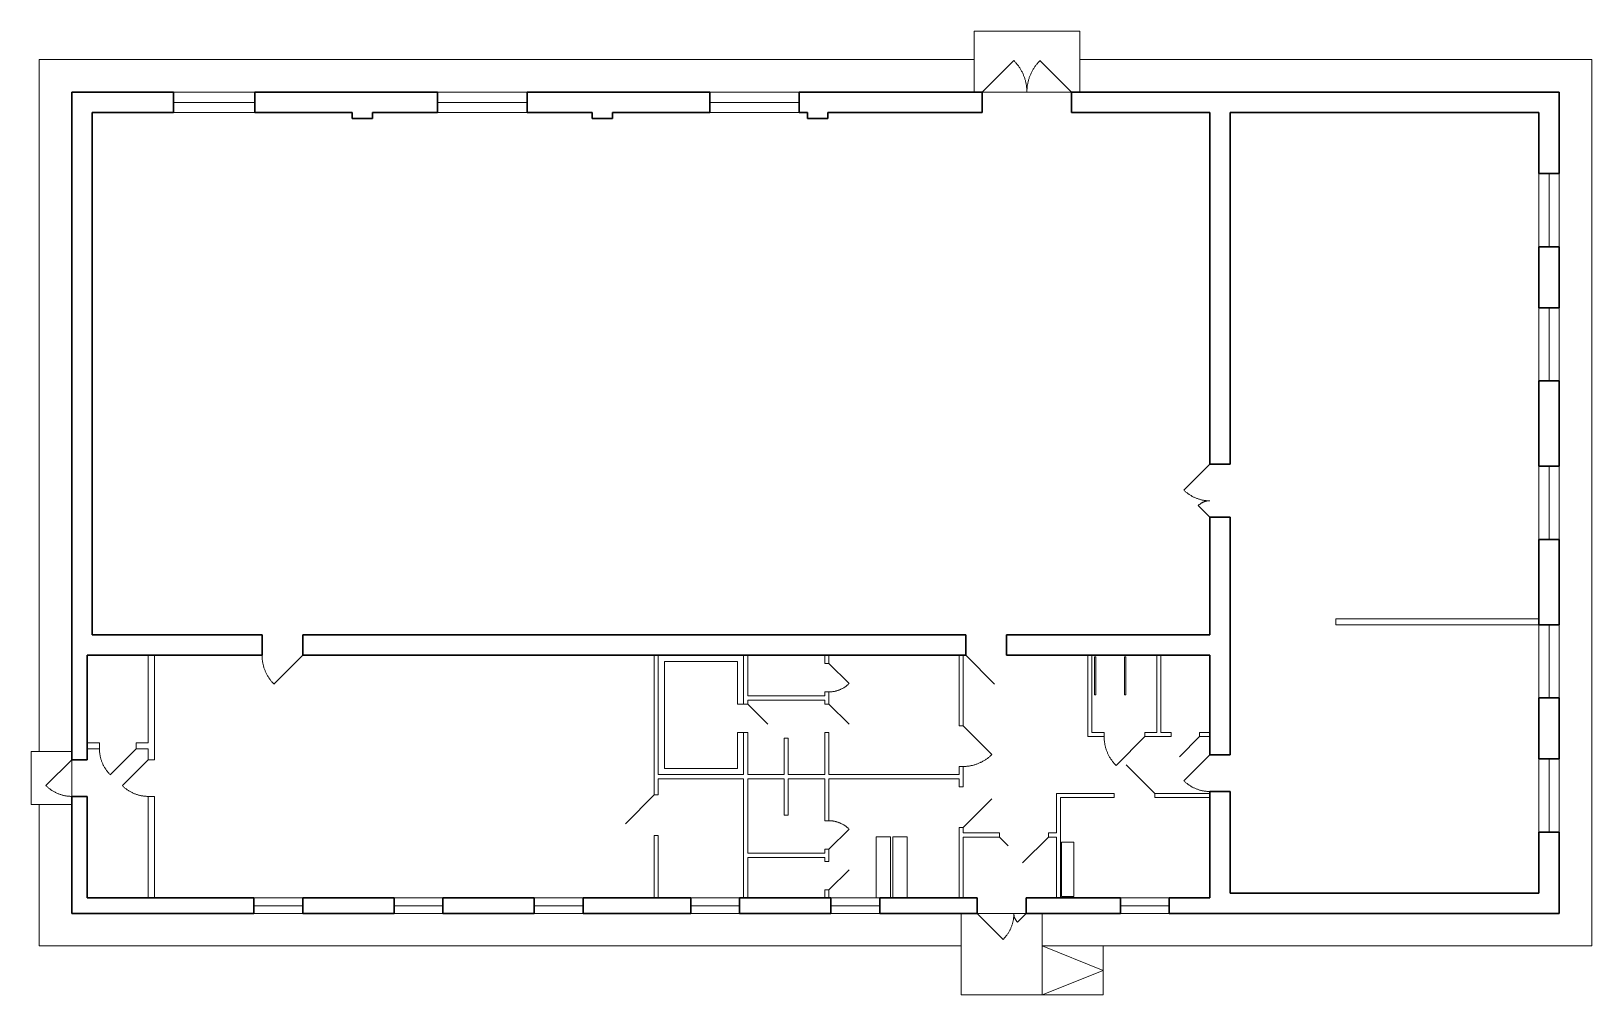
# Model space of a CAD drawing. Header units: metres. Extents: x 5 to 43.4, y 3.7 to 27.4.
import ezdxf

# ---------------------------------------------------------------- set-up
doc = ezdxf.new("R2010")
doc.units = ezdxf.units.M
doc.header["$MEASUREMENT"] = 0

msp = doc.modelspace()

# ---------------------------------------------------------------- linework, layer by layer
at = {"color": 7, "linetype": 'Continuous', "lineweight": 0}
for p, q in [((30.824, 27.418), (28.224, 27.418)), ((28.224, 27.418), (28.224, 25.918)), ((30.824, 25.918), (30.824, 27.418)), ((5.224, 26.718), (5.224, 9.698)), ((5.224, 26.718), (28.224, 26.718)), ((29.216, 26.682), (29.202, 26.695)), ((29.229, 26.668), (29.216, 26.682)), ((29.242, 26.654), (29.229, 26.668)), ((29.254, 26.639), (29.242, 26.654)), ((29.267, 26.625), (29.254, 26.639)), ((29.279, 26.61), (29.267, 26.625)), ((29.291, 26.595), (29.279, 26.61)), ((29.303, 26.58), (29.291, 26.595)), ((29.314, 26.564), (29.303, 26.58)), ((29.325, 26.549), (29.314, 26.564)), ((29.336, 26.533), (29.325, 26.549)), ((29.347, 26.517), (29.336, 26.533)), ((29.357, 26.5), (29.347, 26.517)), ((29.367, 26.484), (29.357, 26.5)), ((29.691, 26.5), (29.681, 26.484)), ((29.702, 26.517), (29.691, 26.5)), ((29.712, 26.533), (29.702, 26.517)), ((29.723, 26.549), (29.712, 26.533)), ((29.734, 26.564), (29.723, 26.549)), ((29.746, 26.58), (29.734, 26.564)), ((29.757, 26.595), (29.746, 26.58)), ((29.769, 26.61), (29.757, 26.595)), ((29.782, 26.625), (29.769, 26.61)), ((29.794, 26.639), (29.782, 26.625)), ((29.807, 26.654), (29.794, 26.639)), ((29.82, 26.668), (29.807, 26.654)), ((29.833, 26.682), (29.82, 26.668)), ((29.846, 26.695), (29.833, 26.682)), ((30.824, 26.718), (43.424, 26.718)), ((43.424, 26.718), (43.424, 4.918)), ((29.377, 26.468), (29.367, 26.484)), ((29.386, 26.451), (29.377, 26.468)), ((29.395, 26.434), (29.386, 26.451)), ((29.404, 26.417), (29.395, 26.434)), ((29.413, 26.4), (29.404, 26.417)), ((29.421, 26.382), (29.413, 26.4)), ((29.429, 26.365), (29.421, 26.382)), ((29.437, 26.347), (29.429, 26.365)), ((29.444, 26.33), (29.437, 26.347)), ((29.451, 26.312), (29.444, 26.33)), ((29.458, 26.294), (29.451, 26.312)), ((29.464, 26.276), (29.458, 26.294)), ((29.47, 26.257), (29.464, 26.276)), ((29.476, 26.239), (29.47, 26.257)), ((29.482, 26.221), (29.476, 26.239)), ((29.487, 26.202), (29.482, 26.221)), ((29.492, 26.184), (29.487, 26.202)), ((29.496, 26.165), (29.492, 26.184)), ((29.5, 26.146), (29.496, 26.165)), ((29.504, 26.127), (29.5, 26.146)), ((29.508, 26.109), (29.504, 26.127)), ((29.544, 26.127), (29.541, 26.109)), ((29.548, 26.146), (29.544, 26.127)), ((29.552, 26.165), (29.548, 26.146)), ((29.557, 26.184), (29.552, 26.165)), ((29.562, 26.202), (29.557, 26.184)), ((29.567, 26.221), (29.562, 26.202)), ((29.572, 26.239), (29.567, 26.221)), ((29.578, 26.257), (29.572, 26.239)), ((29.584, 26.276), (29.578, 26.257)), ((29.591, 26.294), (29.584, 26.276)), ((29.597, 26.312), (29.591, 26.294)), ((29.604, 26.33), (29.597, 26.312)), ((29.612, 26.347), (29.604, 26.33)), ((29.619, 26.365), (29.612, 26.347)), ((29.627, 26.382), (29.619, 26.365)), ((29.636, 26.4), (29.627, 26.382)), ((29.644, 26.417), (29.636, 26.4)), ((29.653, 26.434), (29.644, 26.417)), ((29.662, 26.451), (29.653, 26.434)), ((29.672, 26.468), (29.662, 26.451)), ((29.681, 26.484), (29.672, 26.468)), ((28.224, 25.918), (30.824, 25.918)), ((28.224, 25.918), (28.224, 25.918)), ((29.511, 26.09), (29.508, 26.109)), ((29.514, 26.071), (29.511, 26.09)), ((29.516, 26.052), (29.514, 26.071)), ((29.518, 26.033), (29.516, 26.052)), ((29.52, 26.013), (29.518, 26.033)), ((29.522, 25.994), (29.52, 26.013)), ((29.523, 25.975), (29.522, 25.994)), ((29.524, 25.956), (29.523, 25.975)), ((29.524, 25.937), (29.524, 25.956)), ((29.525, 25.956), (29.524, 25.937)), ((29.524, 25.918), (29.524, 25.937)), ((29.524, 25.937), (29.524, 25.918)), ((29.526, 25.975), (29.525, 25.956)), ((29.527, 25.994), (29.526, 25.975)), ((29.528, 26.013), (29.527, 25.994)), ((29.53, 26.033), (29.528, 26.013)), ((29.532, 26.052), (29.53, 26.033)), ((29.535, 26.071), (29.532, 26.052)), ((29.538, 26.09), (29.535, 26.071)), ((29.541, 26.109), (29.538, 26.09)), ((33.388, 16.131), (33.4, 16.119)), ((33.4, 16.119), (33.413, 16.107)), ((33.413, 16.107), (33.425, 16.096)), ((33.425, 16.096), (33.438, 16.084)), ((33.438, 16.084), (33.452, 16.073)), ((33.452, 16.073), (33.465, 16.062)), ((33.465, 16.062), (33.479, 16.052)), ((33.479, 16.052), (33.492, 16.041)), ((33.492, 16.041), (33.506, 16.031)), ((33.506, 16.031), (33.521, 16.022)), ((33.521, 16.022), (33.535, 16.012)), ((33.535, 16.012), (33.55, 16.003)), ((33.55, 16.003), (33.564, 15.994)), ((33.564, 15.994), (33.579, 15.985)), ((33.579, 15.985), (33.594, 15.977)), ((33.594, 15.977), (33.61, 15.969)), ((33.61, 15.969), (33.625, 15.961)), ((33.625, 15.961), (33.64, 15.954)), ((33.64, 15.954), (33.656, 15.946)), ((33.656, 15.946), (33.672, 15.939)), ((33.672, 15.939), (33.688, 15.933)), ((33.688, 15.933), (33.704, 15.927)), ((33.704, 15.927), (33.72, 15.921)), ((33.72, 15.921), (33.736, 15.915)), ((33.736, 15.915), (33.753, 15.91)), ((33.75, 15.759), (33.741, 15.75)), ((33.758, 15.766), (33.75, 15.759)), ((33.753, 15.91), (33.769, 15.904)), ((33.767, 15.774), (33.758, 15.766)), ((33.776, 15.781), (33.767, 15.774)), ((33.769, 15.904), (33.786, 15.9)), ((33.785, 15.788), (33.776, 15.781)), ((33.795, 15.795), (33.785, 15.788)), ((33.786, 15.9), (33.802, 15.895)), ((33.804, 15.802), (33.795, 15.795)), ((33.802, 15.895), (33.819, 15.891)), ((33.814, 15.808), (33.804, 15.802)), ((33.824, 15.814), (33.814, 15.808)), ((33.819, 15.891), (33.836, 15.887)), ((33.834, 15.82), (33.824, 15.814)), ((33.845, 15.825), (33.834, 15.82)), ((33.836, 15.887), (33.853, 15.884)), ((33.855, 15.83), (33.845, 15.825)), ((33.853, 15.884), (33.87, 15.881)), ((33.866, 15.835), (33.855, 15.83)), ((33.877, 15.839), (33.866, 15.835)), ((33.87, 15.881), (33.887, 15.878)), ((33.887, 15.843), (33.877, 15.839)), ((33.887, 15.878), (33.904, 15.876)), ((33.898, 15.847), (33.887, 15.843)), ((33.91, 15.851), (33.898, 15.847)), ((33.904, 15.876), (33.921, 15.874)), ((33.921, 15.854), (33.91, 15.851)), ((33.921, 15.874), (33.938, 15.872)), ((33.932, 15.857), (33.921, 15.854)), ((33.943, 15.859), (33.932, 15.857)), ((33.938, 15.872), (33.955, 15.87)), ((33.955, 15.861), (33.943, 15.859)), ((33.955, 15.87), (33.973, 15.869)), ((33.966, 15.863), (33.955, 15.861)), ((33.978, 15.865), (33.966, 15.863)), ((33.973, 15.869), (33.99, 15.868)), ((33.989, 15.866), (33.978, 15.865)), ((34.001, 15.867), (33.989, 15.866)), ((33.99, 15.868), (34.007, 15.868)), ((34.013, 15.867), (34.001, 15.867)), ((34.007, 15.868), (34.024, 15.868)), ((34.024, 15.868), (34.013, 15.867)), ((10.704, 12.068), (10.704, 12.049)), ((10.704, 12.049), (10.705, 12.031)), ((10.705, 12.031), (10.706, 12.013)), ((10.706, 12.013), (10.707, 11.995)), ((10.707, 11.995), (10.708, 11.976)), ((10.708, 11.976), (10.71, 11.958)), ((10.71, 11.958), (10.712, 11.94)), ((10.712, 11.94), (10.715, 11.922)), ((10.715, 11.922), (10.718, 11.904)), ((22.554, 12.068), (20.454, 12.068)), ((20.454, 12.068), (20.454, 9.133)), ((20.604, 9.283), (20.604, 11.918)), ((20.604, 11.918), (22.404, 11.918)), ((22.404, 11.918), (22.404, 10.868)), ((22.554, 10.868), (22.554, 12.068)), ((10.718, 11.904), (10.721, 11.886)), ((10.721, 11.886), (10.724, 11.868)), ((10.724, 11.868), (10.728, 11.85)), ((10.728, 11.85), (10.732, 11.832)), ((10.732, 11.832), (10.737, 11.815)), ((10.737, 11.815), (10.742, 11.797)), ((10.742, 11.797), (10.747, 11.779)), ((10.747, 11.779), (10.752, 11.762)), ((10.752, 11.762), (10.758, 11.745)), ((10.758, 11.745), (10.764, 11.727)), ((10.764, 11.727), (10.77, 11.71)), ((10.77, 11.71), (10.777, 11.693)), ((10.777, 11.693), (10.784, 11.676)), ((10.784, 11.676), (10.791, 11.66)), ((10.791, 11.66), (10.799, 11.643)), ((10.799, 11.643), (10.807, 11.627)), ((10.807, 11.627), (10.815, 11.61)), ((10.815, 11.61), (10.823, 11.594)), ((10.823, 11.594), (10.832, 11.578)), ((10.832, 11.578), (10.841, 11.562)), ((10.841, 11.562), (10.851, 11.547)), ((10.851, 11.547), (10.86, 11.531)), ((10.86, 11.531), (10.87, 11.516)), ((10.87, 11.516), (10.88, 11.501)), ((10.88, 11.501), (10.891, 11.486)), ((10.891, 11.486), (10.902, 11.471)), ((10.902, 11.471), (10.913, 11.456)), ((10.913, 11.456), (10.924, 11.442)), ((10.924, 11.442), (10.936, 11.428)), ((10.936, 11.428), (10.947, 11.414)), ((10.947, 11.414), (10.959, 11.4)), ((10.959, 11.4), (10.972, 11.387)), ((10.972, 11.387), (10.984, 11.374)), ((10.984, 11.374), (10.997, 11.36)), ((24.654, 11.168), (24.67, 11.168)), ((24.67, 11.168), (24.685, 11.168)), ((24.685, 11.168), (24.7, 11.169)), ((24.7, 11.169), (24.715, 11.17)), ((24.715, 11.17), (24.73, 11.172)), ((24.73, 11.172), (24.746, 11.174)), ((24.746, 11.174), (24.761, 11.176)), ((24.761, 11.176), (24.776, 11.178)), ((24.776, 11.178), (24.791, 11.181)), ((24.791, 11.181), (24.806, 11.184)), ((24.806, 11.184), (24.821, 11.188)), ((24.821, 11.188), (24.835, 11.191)), ((24.835, 11.191), (24.85, 11.196)), ((24.85, 11.196), (24.865, 11.2)), ((24.865, 11.2), (24.879, 11.205)), ((24.879, 11.205), (24.894, 11.21)), ((24.894, 11.21), (24.908, 11.215)), ((24.908, 11.215), (24.922, 11.221)), ((24.922, 11.221), (24.936, 11.227)), ((24.936, 11.227), (24.95, 11.233)), ((24.95, 11.233), (24.964, 11.24)), ((24.964, 11.24), (24.977, 11.247)), ((24.977, 11.247), (24.991, 11.254)), ((24.991, 11.254), (25.004, 11.261)), ((25.004, 11.261), (25.017, 11.269)), ((25.017, 11.269), (25.03, 11.277)), ((25.03, 11.277), (25.043, 11.286)), ((25.043, 11.286), (25.056, 11.294)), ((25.056, 11.294), (25.068, 11.303)), ((25.068, 11.303), (25.08, 11.312)), ((25.08, 11.312), (25.092, 11.322)), ((25.092, 11.322), (25.104, 11.331)), ((25.104, 11.331), (25.116, 11.341)), ((25.116, 11.341), (25.127, 11.351)), ((25.127, 11.351), (25.138, 11.362)), ((25.138, 11.362), (25.149, 11.373)), ((22.404, 10.958), (22.404, 10.958)), ((22.404, 10.868), (22.554, 10.868)), ((22.554, 10.168), (22.404, 10.168)), ((22.404, 10.168), (22.404, 9.283)), ((22.554, 9.133), (22.554, 10.168)), ((31.424, 10.068), (31.424, 10.049)), ((31.424, 10.049), (31.425, 10.031)), ((31.425, 10.031), (31.426, 10.013)), ((31.426, 10.013), (31.427, 9.995)), ((31.427, 9.995), (31.428, 9.976)), ((6.704, 9.768), (6.704, 9.75)), ((6.704, 9.75), (6.705, 9.733)), ((6.705, 9.733), (6.706, 9.716)), ((6.706, 9.716), (6.707, 9.699)), ((6.707, 9.699), (6.708, 9.682)), ((6.708, 9.682), (6.71, 9.664)), ((6.71, 9.664), (6.712, 9.647)), ((6.712, 9.647), (6.715, 9.63)), ((6.715, 9.63), (6.718, 9.613)), ((6.718, 9.613), (6.721, 9.596)), ((28.622, 9.588), (28.635, 9.6)), ((28.635, 9.6), (28.648, 9.613)), ((28.648, 9.613), (28.661, 9.625)), ((31.428, 9.976), (31.43, 9.958)), ((31.43, 9.958), (31.432, 9.94)), ((31.432, 9.94), (31.435, 9.922)), ((31.435, 9.922), (31.438, 9.904)), ((31.438, 9.904), (31.441, 9.886)), ((31.441, 9.886), (31.444, 9.868)), ((31.444, 9.868), (31.448, 9.85)), ((31.448, 9.85), (31.452, 9.832)), ((31.452, 9.832), (31.457, 9.815)), ((31.457, 9.815), (31.462, 9.797)), ((31.462, 9.797), (31.467, 9.779)), ((31.467, 9.779), (31.472, 9.762)), ((31.472, 9.762), (31.478, 9.745)), ((31.478, 9.745), (31.484, 9.727)), ((31.484, 9.727), (31.49, 9.71)), ((31.49, 9.71), (31.497, 9.693)), ((31.497, 9.693), (31.504, 9.676)), ((31.504, 9.676), (31.511, 9.66)), ((31.511, 9.66), (31.519, 9.643)), ((31.519, 9.643), (31.527, 9.627)), ((31.527, 9.627), (31.535, 9.61)), ((31.535, 9.61), (31.543, 9.594)), ((6.721, 9.596), (6.724, 9.579)), ((6.724, 9.579), (6.728, 9.563)), ((6.728, 9.563), (6.732, 9.546)), ((6.732, 9.546), (6.736, 9.529)), ((6.736, 9.529), (6.741, 9.513)), ((6.741, 9.513), (6.746, 9.496)), ((6.746, 9.496), (6.752, 9.48)), ((6.752, 9.48), (6.757, 9.463)), ((6.757, 9.463), (6.763, 9.447)), ((6.763, 9.447), (6.769, 9.431)), ((6.769, 9.431), (6.776, 9.415)), ((6.776, 9.415), (6.783, 9.399)), ((6.783, 9.399), (6.79, 9.384)), ((6.79, 9.384), (6.798, 9.368)), ((6.798, 9.368), (6.805, 9.353)), ((6.805, 9.353), (6.814, 9.338)), ((6.814, 9.338), (6.822, 9.323)), ((6.822, 9.323), (6.831, 9.308)), ((6.831, 9.308), (6.84, 9.293)), ((6.84, 9.293), (6.849, 9.278)), ((6.849, 9.278), (6.858, 9.264)), ((6.858, 9.264), (6.868, 9.25)), ((6.868, 9.25), (6.878, 9.236)), ((6.878, 9.236), (6.888, 9.222)), ((6.888, 9.222), (6.899, 9.208)), ((22.404, 9.283), (20.604, 9.283)), ((27.954, 9.333), (27.973, 9.333)), ((27.973, 9.333), (27.991, 9.333)), ((27.991, 9.333), (28.009, 9.334)), ((28.009, 9.334), (28.027, 9.335)), ((28.027, 9.335), (28.045, 9.337)), ((28.045, 9.337), (28.064, 9.339)), ((28.064, 9.339), (28.082, 9.341)), ((28.082, 9.341), (28.1, 9.343)), ((28.1, 9.343), (28.118, 9.346)), ((28.118, 9.346), (28.136, 9.349)), ((28.136, 9.349), (28.154, 9.353)), ((28.154, 9.353), (28.172, 9.356)), ((28.172, 9.356), (28.189, 9.361)), ((28.189, 9.361), (28.207, 9.365)), ((28.207, 9.365), (28.225, 9.37)), ((28.225, 9.37), (28.242, 9.375)), ((28.242, 9.375), (28.26, 9.38)), ((28.26, 9.38), (28.277, 9.386)), ((28.277, 9.386), (28.294, 9.392)), ((28.294, 9.392), (28.311, 9.399)), ((28.311, 9.399), (28.328, 9.405)), ((28.328, 9.405), (28.345, 9.412)), ((28.345, 9.412), (28.362, 9.42)), ((28.362, 9.42), (28.379, 9.427)), ((28.379, 9.427), (28.395, 9.435)), ((28.395, 9.435), (28.411, 9.443)), ((28.411, 9.443), (28.428, 9.452)), ((28.428, 9.452), (28.444, 9.461)), ((28.444, 9.461), (28.46, 9.47)), ((28.46, 9.47), (28.475, 9.479)), ((28.475, 9.479), (28.491, 9.489)), ((28.491, 9.489), (28.506, 9.499)), ((28.506, 9.499), (28.521, 9.509)), ((28.521, 9.509), (28.536, 9.519)), ((28.536, 9.519), (28.551, 9.53)), ((28.551, 9.53), (28.565, 9.541)), ((28.565, 9.541), (28.58, 9.552)), ((28.58, 9.552), (28.594, 9.564)), ((28.594, 9.564), (28.608, 9.576)), ((28.608, 9.576), (28.622, 9.588)), ((31.543, 9.594), (31.552, 9.578)), ((31.552, 9.578), (31.561, 9.562)), ((31.561, 9.562), (31.571, 9.547)), ((31.571, 9.547), (31.58, 9.531)), ((31.58, 9.531), (31.59, 9.516)), ((31.59, 9.516), (31.6, 9.501)), ((31.6, 9.501), (31.611, 9.486)), ((31.611, 9.486), (31.622, 9.471)), ((31.622, 9.471), (31.633, 9.456)), ((31.633, 9.456), (31.644, 9.442)), ((31.644, 9.442), (31.656, 9.428)), ((31.656, 9.428), (31.667, 9.414)), ((31.667, 9.414), (31.679, 9.4)), ((31.679, 9.4), (31.692, 9.387)), ((31.692, 9.387), (31.704, 9.374)), ((31.704, 9.374), (31.717, 9.36)), ((5.388, 8.861), (5.4, 8.849)), ((5.4, 8.849), (5.413, 8.837)), ((5.413, 8.837), (5.425, 8.826)), ((6.899, 9.208), (6.91, 9.195)), ((6.91, 9.195), (6.921, 9.182)), ((6.921, 9.182), (6.932, 9.169)), ((6.932, 9.169), (6.944, 9.156)), ((6.944, 9.156), (6.956, 9.143)), ((6.956, 9.143), (6.968, 9.131)), ((7.268, 8.861), (7.28, 8.849)), ((7.28, 8.849), (7.293, 8.837)), ((7.293, 8.837), (7.305, 8.826)), ((20.454, 9.133), (22.554, 9.133)), ((33.388, 8.981), (33.4, 8.969)), ((33.4, 8.969), (33.413, 8.957)), ((33.413, 8.957), (33.425, 8.946)), ((33.425, 8.946), (33.438, 8.934)), ((33.438, 8.934), (33.452, 8.923)), ((33.452, 8.923), (33.465, 8.912)), ((33.465, 8.912), (33.479, 8.902)), ((33.479, 8.902), (33.492, 8.891)), ((33.492, 8.891), (33.506, 8.881)), ((33.506, 8.881), (33.521, 8.872)), ((33.521, 8.872), (33.535, 8.862)), ((33.535, 8.862), (33.55, 8.853)), ((33.55, 8.853), (33.564, 8.844)), ((33.564, 8.844), (33.579, 8.835)), ((33.579, 8.835), (33.594, 8.827)), ((5.425, 8.826), (5.438, 8.814)), ((5.438, 8.814), (5.452, 8.803)), ((5.452, 8.803), (5.465, 8.792)), ((5.465, 8.792), (5.479, 8.782)), ((5.479, 8.782), (5.492, 8.771)), ((5.492, 8.771), (5.506, 8.761)), ((5.506, 8.761), (5.521, 8.752)), ((5.521, 8.752), (5.535, 8.742)), ((5.535, 8.742), (5.55, 8.733)), ((5.55, 8.733), (5.564, 8.724)), ((5.564, 8.724), (5.579, 8.715)), ((5.579, 8.715), (5.594, 8.707)), ((5.594, 8.707), (5.61, 8.699)), ((5.61, 8.699), (5.625, 8.691)), ((5.625, 8.691), (5.64, 8.684)), ((5.64, 8.684), (5.656, 8.676)), ((5.656, 8.676), (5.672, 8.669)), ((5.672, 8.669), (5.688, 8.663)), ((5.688, 8.663), (5.704, 8.657)), ((5.704, 8.657), (5.72, 8.651)), ((5.72, 8.651), (5.736, 8.645)), ((5.736, 8.645), (5.753, 8.64)), ((5.753, 8.64), (5.769, 8.634)), ((5.769, 8.634), (5.786, 8.63)), ((5.786, 8.63), (5.802, 8.625)), ((5.802, 8.625), (5.819, 8.621)), ((5.819, 8.621), (5.836, 8.617)), ((5.836, 8.617), (5.853, 8.614)), ((5.853, 8.614), (5.87, 8.611)), ((5.87, 8.611), (5.887, 8.608)), ((5.887, 8.608), (5.904, 8.606)), ((5.904, 8.606), (5.921, 8.604)), ((5.921, 8.604), (5.938, 8.602)), ((5.938, 8.602), (5.955, 8.6)), ((5.955, 8.6), (5.973, 8.599)), ((5.973, 8.599), (5.99, 8.598)), ((5.99, 8.598), (6.007, 8.598)), ((6.007, 8.598), (6.024, 8.598)), ((7.305, 8.826), (7.318, 8.814)), ((7.318, 8.814), (7.332, 8.803)), ((7.332, 8.803), (7.345, 8.792)), ((7.345, 8.792), (7.359, 8.782)), ((7.359, 8.782), (7.372, 8.771)), ((7.372, 8.771), (7.386, 8.761)), ((7.386, 8.761), (7.401, 8.752)), ((7.401, 8.752), (7.415, 8.742)), ((7.415, 8.742), (7.43, 8.733)), ((7.43, 8.733), (7.444, 8.724)), ((7.444, 8.724), (7.459, 8.715)), ((7.459, 8.715), (7.474, 8.707)), ((7.474, 8.707), (7.49, 8.699)), ((7.49, 8.699), (7.505, 8.691)), ((7.505, 8.691), (7.52, 8.684)), ((7.52, 8.684), (7.536, 8.676)), ((7.536, 8.676), (7.552, 8.669)), ((7.552, 8.669), (7.568, 8.663)), ((7.568, 8.663), (7.584, 8.657)), ((7.584, 8.657), (7.6, 8.651)), ((7.6, 8.651), (7.616, 8.645)), ((7.616, 8.645), (7.633, 8.64)), ((7.633, 8.64), (7.649, 8.634)), ((7.649, 8.634), (7.666, 8.63)), ((7.666, 8.63), (7.682, 8.625)), ((7.682, 8.625), (7.699, 8.621)), ((7.699, 8.621), (7.716, 8.617)), ((7.716, 8.617), (7.733, 8.614)), ((7.733, 8.614), (7.75, 8.611)), ((7.75, 8.611), (7.767, 8.608)), ((7.767, 8.608), (7.784, 8.606)), ((7.784, 8.606), (7.801, 8.604)), ((7.801, 8.604), (7.818, 8.602)), ((7.818, 8.602), (7.835, 8.6)), ((7.835, 8.6), (7.853, 8.599)), ((7.853, 8.599), (7.87, 8.598)), ((7.87, 8.598), (7.887, 8.598)), ((7.887, 8.598), (7.904, 8.598)), ((33.594, 8.827), (33.61, 8.819)), ((33.61, 8.819), (33.625, 8.811)), ((33.625, 8.811), (33.64, 8.804)), ((33.64, 8.804), (33.656, 8.796)), ((33.656, 8.796), (33.672, 8.789)), ((33.672, 8.789), (33.688, 8.783)), ((33.688, 8.783), (33.704, 8.777)), ((33.704, 8.777), (33.72, 8.771)), ((33.72, 8.771), (33.736, 8.765)), ((33.736, 8.765), (33.753, 8.76)), ((33.753, 8.76), (33.769, 8.754)), ((33.769, 8.754), (33.786, 8.75)), ((33.786, 8.75), (33.802, 8.745)), ((33.802, 8.745), (33.819, 8.741)), ((33.819, 8.741), (33.836, 8.737)), ((33.836, 8.737), (33.853, 8.734)), ((33.853, 8.734), (33.87, 8.731)), ((33.87, 8.731), (33.887, 8.728)), ((33.887, 8.728), (33.904, 8.726)), ((33.904, 8.726), (33.921, 8.724)), ((33.921, 8.724), (33.938, 8.722)), ((33.938, 8.722), (33.955, 8.72)), ((33.955, 8.72), (33.973, 8.719)), ((33.973, 8.719), (33.99, 8.718)), ((33.99, 8.718), (34.007, 8.718)), ((34.007, 8.718), (34.024, 8.718)), ((5.224, 8.398), (5.224, 4.918)), ((24.67, 7.997), (24.654, 7.998)), ((24.685, 7.997), (24.67, 7.997)), ((24.7, 7.996), (24.685, 7.997)), ((24.715, 7.995), (24.7, 7.996)), ((24.73, 7.993), (24.715, 7.995)), ((24.746, 7.992), (24.73, 7.993)), ((24.761, 7.989), (24.746, 7.992)), ((24.776, 7.987), (24.761, 7.989)), ((24.791, 7.984), (24.776, 7.987)), ((24.806, 7.981), (24.791, 7.984)), ((24.821, 7.978), (24.806, 7.981)), ((24.835, 7.974), (24.821, 7.978)), ((24.85, 7.97), (24.835, 7.974)), ((24.865, 7.965), (24.85, 7.97)), ((24.879, 7.96), (24.865, 7.965)), ((24.894, 7.955), (24.879, 7.96)), ((24.908, 7.95), (24.894, 7.955)), ((24.922, 7.944), (24.908, 7.95)), ((24.936, 7.938), (24.922, 7.944)), ((24.95, 7.932), (24.936, 7.938)), ((24.964, 7.925), (24.95, 7.932)), ((24.977, 7.918), (24.964, 7.925)), ((24.991, 7.911), (24.977, 7.918)), ((25.004, 7.904), (24.991, 7.911)), ((25.017, 7.896), (25.004, 7.904)), ((25.03, 7.888), (25.017, 7.896)), ((25.043, 7.88), (25.03, 7.888)), ((25.056, 7.871), (25.043, 7.88)), ((25.068, 7.862), (25.056, 7.871)), ((25.08, 7.853), (25.068, 7.862)), ((25.092, 7.843), (25.08, 7.853)), ((25.104, 7.834), (25.092, 7.843)), ((25.116, 7.824), (25.104, 7.834)), ((25.127, 7.814), (25.116, 7.824)), ((25.138, 7.803), (25.127, 7.814)), ((25.149, 7.793), (25.138, 7.803)), ((27.904, 3.718), (27.904, 5.718)), ((27.904, 5.718), (27.904, 5.718)), ((27.904, 5.718), (29.904, 5.718)), ((29.132, 5.365), (29.139, 5.381)), ((29.139, 5.381), (29.145, 5.397)), ((29.145, 5.397), (29.151, 5.413)), ((29.151, 5.413), (29.157, 5.43)), ((29.157, 5.43), (29.162, 5.446)), ((29.162, 5.446), (29.167, 5.463)), ((29.167, 5.463), (29.172, 5.479)), ((29.172, 5.479), (29.176, 5.496)), ((29.176, 5.496), (29.181, 5.512)), ((29.181, 5.512), (29.184, 5.529)), ((29.184, 5.529), (29.188, 5.546)), ((29.188, 5.546), (29.191, 5.563)), ((29.191, 5.563), (29.194, 5.58)), ((29.194, 5.58), (29.196, 5.597)), ((29.196, 5.597), (29.198, 5.614)), ((29.198, 5.614), (29.2, 5.632)), ((29.2, 5.632), (29.202, 5.649)), ((29.202, 5.649), (29.203, 5.666)), ((29.203, 5.666), (29.204, 5.683)), ((29.204, 5.7), (29.204, 5.718)), ((29.204, 5.718), (29.204, 5.708)), ((29.204, 5.708), (29.205, 5.698)), ((29.204, 5.683), (29.204, 5.7)), ((29.205, 5.698), (29.206, 5.688)), ((29.206, 5.688), (29.207, 5.678)), ((29.207, 5.678), (29.208, 5.669)), ((29.208, 5.669), (29.21, 5.659)), ((29.21, 5.659), (29.212, 5.649)), ((29.212, 5.649), (29.214, 5.64)), ((29.214, 5.64), (29.217, 5.63)), ((29.217, 5.63), (29.22, 5.621)), ((29.22, 5.621), (29.223, 5.612)), ((29.223, 5.612), (29.227, 5.603)), ((29.227, 5.603), (29.231, 5.594)), ((29.231, 5.594), (29.235, 5.585)), ((29.235, 5.585), (29.24, 5.576)), ((29.24, 5.576), (29.244, 5.568)), ((29.244, 5.568), (29.249, 5.559)), ((29.249, 5.559), (29.255, 5.551)), ((29.255, 5.551), (29.26, 5.543)), ((29.26, 5.543), (29.266, 5.535)), ((29.266, 5.535), (29.272, 5.527)), ((29.272, 5.527), (29.279, 5.52)), ((29.279, 5.52), (29.285, 5.512)), ((29.285, 5.512), (29.292, 5.505)), ((29.904, 5.718), (29.904, 3.718)), ((28.941, 5.081), (28.953, 5.093)), ((28.953, 5.093), (28.965, 5.106)), ((28.965, 5.106), (28.976, 5.119)), ((28.976, 5.119), (28.987, 5.132)), ((28.987, 5.132), (28.999, 5.145)), ((28.999, 5.145), (29.009, 5.158)), ((29.009, 5.158), (29.02, 5.172)), ((29.02, 5.172), (29.03, 5.186)), ((29.03, 5.186), (29.04, 5.2)), ((29.04, 5.2), (29.05, 5.214)), ((29.05, 5.214), (29.06, 5.228)), ((29.06, 5.228), (29.069, 5.243)), ((29.069, 5.243), (29.078, 5.258)), ((29.078, 5.258), (29.087, 5.273)), ((29.087, 5.273), (29.095, 5.288)), ((29.095, 5.288), (29.103, 5.303)), ((29.103, 5.303), (29.111, 5.318)), ((29.111, 5.318), (29.118, 5.334)), ((29.118, 5.334), (29.126, 5.349)), ((29.126, 5.349), (29.132, 5.365)), ((27.904, 4.918), (5.224, 4.918)), ((43.424, 4.918), (29.904, 4.918)), ((29.904, 4.918), (31.404, 4.318)), ((31.404, 3.718), (31.404, 4.918)), ((31.404, 4.318), (29.904, 3.718)), ((31.404, 3.718), (27.904, 3.718))]:
    msp.add_line(p, q, dxfattribs=at)
at = {"color": 7, "linetype": 'Continuous', "lineweight": 13}
for p, q in [((28.424, 25.918), (29.202, 26.695)), ((30.624, 25.918), (29.846, 26.695)), ((34.024, 16.768), (33.388, 16.131)), ((34.024, 15.468), (33.741, 15.75)), ((42.124, 12.968), (37.124, 12.968)), ((37.124, 12.968), (37.124, 12.818)), ((42.124, 12.818), (37.124, 12.818)), ((8.054, 12.068), (8.054, 9.498)), ((11.704, 12.068), (10.997, 11.36)), ((20.354, 12.068), (20.354, 8.633)), ((20.454, 9.133), (20.454, 12.068)), ((20.604, 11.918), (22.404, 11.918)), ((20.604, 9.283), (20.604, 11.918)), ((22.404, 10.868), (22.404, 11.918)), ((22.554, 10.868), (22.554, 12.068)), ((22.654, 11.068), (22.654, 12.068)), ((24.554, 11.868), (24.554, 12.068)), ((24.654, 11.868), (24.654, 12.068)), ((27.854, 10.333), (27.854, 12.068)), ((27.954, 10.333), (27.954, 12.068)), ((28.024, 12.068), (28.731, 11.36)), ((29.724, 12.068), (30.624, 12.068)), ((31.024, 12.068), (31.024, 10.068)), ((31.124, 12.068), (31.124, 10.168)), ((31.22, 12.031), (31.184, 12.031)), ((31.184, 12.031), (31.184, 11.099)), ((31.22, 11.099), (31.22, 12.031)), ((31.22, 12.031), (31.22, 12.031)), ((31.961, 12.031), (31.925, 12.031)), ((31.925, 12.031), (31.925, 11.099)), ((31.961, 11.099), (31.961, 12.031)), ((31.961, 12.031), (31.961, 12.031)), ((32.724, 12.068), (32.724, 10.168)), ((24.554, 11.868), (24.654, 11.868)), ((24.654, 11.868), (25.149, 11.373)), ((24.554, 11.068), (24.554, 11.168)), ((24.554, 11.168), (24.654, 11.168)), ((24.654, 10.868), (24.654, 11.168)), ((22.654, 10.868), (22.404, 10.868)), ((24.554, 11.068), (22.654, 11.068)), ((24.554, 10.968), (22.654, 10.968)), ((22.654, 10.868), (22.654, 10.968)), ((22.654, 10.868), (23.149, 10.373)), ((24.554, 10.868), (24.554, 10.968)), ((24.554, 10.868), (24.654, 10.868)), ((24.654, 10.868), (25.149, 10.373)), ((31.184, 11.099), (31.22, 11.099)), ((31.925, 11.099), (31.961, 11.099)), ((22.404, 9.283), (22.404, 10.168)), ((22.654, 10.168), (22.404, 10.168)), ((22.554, 9.133), (22.554, 10.168)), ((22.654, 9.133), (22.654, 10.168)), ((23.554, 9.133), (23.554, 10.033)), ((23.654, 10.033), (23.554, 10.033)), ((23.654, 9.133), (23.654, 10.033)), ((24.554, 9.133), (24.554, 10.168)), ((24.554, 10.168), (24.654, 10.168)), ((24.654, 9.133), (24.654, 10.168)), ((27.954, 10.333), (27.854, 10.333)), ((27.954, 10.333), (28.661, 9.625)), ((31.424, 10.068), (31.024, 10.068)), ((31.424, 10.168), (31.124, 10.168)), ((31.424, 10.068), (31.424, 10.168)), ((32.424, 10.068), (31.717, 9.36)), ((32.724, 10.168), (32.424, 10.168)), ((32.424, 10.068), (32.424, 10.168)), ((33.074, 10.068), (32.424, 10.068)), ((33.074, 10.168), (32.824, 10.168)), ((33.074, 10.168), (33.074, 10.068)), ((33.774, 10.068), (33.279, 9.573)), ((34.024, 10.168), (33.774, 10.168)), ((33.774, 10.168), (33.774, 10.068)), ((34.024, 10.068), (33.774, 10.068)), ((7.604, 9.768), (6.968, 9.131)), ((7.904, 9.768), (7.904, 9.498)), ((34.024, 9.618), (33.388, 8.981)), ((6.024, 9.498), (5.388, 8.861)), ((7.904, 9.498), (7.268, 8.861)), ((7.904, 9.498), (8.054, 9.498)), ((22.404, 9.283), (20.604, 9.283)), ((27.854, 9.133), (27.854, 9.333)), ((27.954, 9.333), (27.854, 9.333)), ((27.954, 8.833), (27.954, 9.333)), ((32.674, 8.668), (31.967, 9.375)), ((22.554, 9.133), (20.454, 9.133)), ((22.554, 9.033), (20.454, 9.033)), ((20.454, 9.033), (20.454, 8.633)), ((22.554, 6.098), (22.554, 9.033)), ((23.554, 9.133), (22.654, 9.133)), ((22.654, 7.198), (22.654, 9.033)), ((23.554, 9.033), (22.654, 9.033)), ((23.554, 9.033), (23.554, 8.133)), ((24.554, 9.133), (23.654, 9.133)), ((23.654, 9.033), (23.654, 8.133)), ((24.554, 9.033), (23.654, 9.033)), ((24.554, 9.033), (24.554, 7.998)), ((27.854, 9.133), (24.654, 9.133)), ((27.854, 9.033), (24.654, 9.033)), ((24.654, 9.033), (24.654, 7.998)), ((27.854, 8.833), (27.854, 9.033)), ((27.954, 8.833), (27.854, 8.833)), ((7.904, 8.598), (8.054, 8.598)), ((7.904, 8.598), (7.904, 6.098)), ((8.054, 8.598), (8.054, 6.098)), ((20.354, 8.633), (19.647, 7.925)), ((20.354, 8.633), (20.454, 8.633)), ((27.954, 7.833), (28.661, 8.54)), ((30.254, 8.668), (30.254, 7.698)), ((31.674, 8.668), (30.254, 8.668)), ((30.354, 8.568), (30.354, 6.098)), ((31.674, 8.568), (30.354, 8.568)), ((31.674, 8.668), (31.674, 8.568)), ((34.024, 8.668), (32.674, 8.668)), ((32.674, 8.668), (32.674, 8.568)), ((34.024, 8.568), (32.674, 8.568)), ((23.654, 8.133), (23.554, 8.133)), ((24.554, 7.998), (24.654, 7.998)), ((24.654, 7.298), (25.149, 7.793)), ((27.954, 7.833), (27.854, 7.833)), ((27.854, 7.833), (27.854, 6.098)), ((27.954, 7.833), (27.954, 7.698)), ((28.854, 7.698), (27.954, 7.698)), ((28.854, 7.698), (28.854, 7.598)), ((30.254, 7.698), (30.054, 7.698)), ((30.054, 7.698), (30.054, 7.598)), ((20.354, 7.633), (20.454, 7.633)), ((20.354, 7.633), (20.354, 6.098)), ((20.454, 7.633), (20.454, 6.098)), ((24.554, 7.298), (24.654, 7.298)), ((24.554, 7.298), (24.554, 7.198)), ((24.654, 7.298), (24.654, 6.998)), ((25.818, 6.105), (25.818, 7.605)), ((25.818, 7.605), (26.168, 7.605)), ((26.168, 7.605), (26.168, 6.105)), ((26.168, 7.605), (26.168, 7.605)), ((26.229, 6.105), (26.229, 7.605)), ((26.229, 7.605), (26.579, 7.605)), ((26.579, 7.605), (26.579, 6.105)), ((26.579, 7.605), (26.579, 7.605)), ((27.954, 7.598), (27.954, 6.098)), ((28.854, 7.598), (27.954, 7.598)), ((28.854, 7.598), (29.066, 7.385)), ((30.054, 7.598), (29.418, 6.961)), ((30.254, 7.598), (30.054, 7.598)), ((30.254, 7.598), (30.254, 6.098)), ((30.378, 6.136), (30.378, 7.468)), ((30.378, 7.468), (30.678, 7.468)), ((30.678, 7.468), (30.678, 6.136)), ((24.554, 7.198), (22.654, 7.198)), ((22.654, 6.098), (22.654, 7.098)), ((24.554, 7.098), (22.654, 7.098)), ((24.554, 7.098), (24.554, 6.998)), ((24.554, 6.998), (24.654, 6.998)), ((24.654, 6.298), (25.149, 6.793)), ((24.554, 6.298), (24.654, 6.298)), ((24.554, 6.298), (24.554, 6.098)), ((24.654, 6.298), (24.654, 6.098)), ((26.168, 6.105), (25.818, 6.105)), ((26.579, 6.105), (26.229, 6.105)), ((30.678, 6.136), (30.378, 6.136)), ((30.378, 6.136), (30.378, 6.136)), ((28.304, 5.718), (28.941, 5.081)), ((29.504, 5.718), (29.292, 5.505))]:
    msp.add_line(p, q, dxfattribs=at)
at = {"color": 7, "lineweight": 30}
for p, q in [((6.024, 25.918), (8.524, 25.918)), ((6.024, 25.918), (6.024, 9.498)), ((8.524, 25.918), (8.524, 25.418)), ((10.524, 25.918), (10.524, 25.418)), ((10.524, 25.918), (15.024, 25.918)), ((15.024, 25.918), (15.024, 25.418)), ((17.224, 25.918), (17.224, 25.418)), ((17.224, 25.918), (21.724, 25.918)), ((21.724, 25.918), (21.724, 25.418)), ((23.924, 25.918), (23.924, 25.418)), ((23.924, 25.918), (28.424, 25.918)), ((28.424, 25.918), (28.424, 25.418)), ((30.624, 25.918), (30.624, 25.418)), ((30.624, 25.918), (42.624, 25.918)), ((42.624, 25.918), (42.624, 23.918)), ((6.524, 25.418), (8.524, 25.418)), ((6.524, 25.418), (6.524, 12.568)), ((10.524, 25.418), (12.924, 25.418)), ((12.924, 25.418), (12.924, 25.268)), ((13.424, 25.418), (13.424, 25.268)), ((13.424, 25.418), (15.024, 25.418)), ((17.224, 25.418), (18.824, 25.418)), ((18.824, 25.418), (18.824, 25.268)), ((19.324, 25.418), (19.324, 25.268)), ((19.324, 25.418), (21.724, 25.418)), ((23.924, 25.418), (24.124, 25.418)), ((24.124, 25.418), (24.124, 25.268)), ((24.624, 25.418), (24.624, 25.268)), ((24.624, 25.418), (28.424, 25.418)), ((30.624, 25.418), (34.024, 25.418)), ((34.024, 25.418), (34.024, 16.768)), ((34.524, 25.418), (34.524, 16.768)), ((34.524, 25.418), (42.124, 25.418)), ((42.124, 25.418), (42.124, 23.918)), ((12.924, 25.268), (13.424, 25.268)), ((18.824, 25.268), (19.324, 25.268)), ((24.124, 25.268), (24.624, 25.268)), ((42.124, 23.918), (42.624, 23.918)), ((42.124, 22.118), (42.624, 22.118)), ((42.124, 22.118), (42.124, 20.618)), ((42.624, 22.118), (42.624, 20.618)), ((42.124, 20.618), (42.624, 20.618)), ((42.124, 18.818), (42.624, 18.818)), ((42.124, 18.818), (42.124, 16.718)), ((42.624, 18.818), (42.624, 16.718)), ((34.024, 16.768), (34.524, 16.768)), ((42.124, 16.718), (42.624, 16.718)), ((34.024, 15.468), (34.524, 15.468)), ((34.024, 15.468), (34.024, 12.568)), ((34.524, 15.468), (34.524, 9.618)), ((42.124, 14.918), (42.624, 14.918)), ((42.124, 14.918), (42.124, 12.818)), ((42.624, 14.918), (42.624, 12.818)), ((42.124, 12.818), (42.624, 12.818)), ((6.524, 12.568), (10.704, 12.568)), ((10.704, 12.568), (10.704, 12.068)), ((11.704, 12.568), (11.704, 12.068)), ((11.704, 12.568), (28.024, 12.568)), ((28.024, 12.568), (28.024, 12.068)), ((29.024, 12.568), (29.024, 12.068)), ((29.024, 12.568), (34.024, 12.568)), ((6.404, 12.068), (10.704, 12.068)), ((6.404, 12.068), (6.404, 9.498)), ((11.704, 12.068), (28.024, 12.068)), ((29.024, 12.068), (34.024, 12.068)), ((34.024, 12.068), (34.024, 9.618)), ((42.124, 11.018), (42.624, 11.018)), ((42.124, 11.018), (42.124, 9.518)), ((42.624, 11.018), (42.624, 9.518)), ((34.024, 9.618), (34.524, 9.618)), ((6.404, 9.498), (6.024, 9.498)), ((42.124, 9.518), (42.624, 9.518)), ((6.404, 8.598), (6.024, 8.598)), ((6.024, 8.598), (6.024, 5.718)), ((6.404, 8.598), (6.404, 6.098)), ((34.024, 8.718), (34.524, 8.718)), ((34.024, 8.718), (34.024, 6.098)), ((34.524, 8.718), (34.524, 6.218)), ((42.124, 7.718), (42.624, 7.718)), ((42.124, 7.718), (42.124, 6.218)), ((42.624, 7.718), (42.624, 5.718)), ((34.524, 6.218), (42.124, 6.218)), ((10.504, 6.098), (6.404, 6.098)), ((10.504, 6.098), (10.504, 5.718)), ((11.704, 6.098), (11.704, 5.718)), ((13.954, 6.098), (11.704, 6.098)), ((13.954, 6.098), (13.954, 5.718)), ((15.154, 6.098), (15.154, 5.718)), ((17.404, 6.098), (15.154, 6.098)), ((17.404, 6.098), (17.404, 5.718)), ((18.604, 6.098), (18.604, 5.718)), ((21.254, 6.098), (18.604, 6.098)), ((21.254, 6.098), (21.254, 5.718)), ((22.454, 6.098), (22.454, 5.718)), ((24.704, 6.098), (22.454, 6.098)), ((24.704, 6.098), (24.704, 5.718)), ((25.904, 6.098), (25.904, 5.718)), ((28.304, 6.098), (25.904, 6.098)), ((28.304, 6.098), (28.304, 5.718)), ((29.504, 6.098), (29.504, 5.718)), ((31.824, 6.098), (29.504, 6.098)), ((31.824, 6.098), (31.824, 5.718)), ((34.024, 6.098), (33.024, 6.098)), ((33.024, 6.098), (33.024, 5.718)), ((10.504, 5.718), (6.024, 5.718)), ((13.954, 5.718), (11.704, 5.718)), ((17.404, 5.718), (15.154, 5.718)), ((21.254, 5.718), (18.604, 5.718)), ((24.704, 5.718), (22.454, 5.718)), ((28.304, 5.718), (25.904, 5.718)), ((31.824, 5.718), (29.504, 5.718)), ((42.624, 5.718), (33.024, 5.718))]:
    msp.add_line(p, q, dxfattribs=at)
at = {"color": 7, "lineweight": 0}
for p, q in [((8.524, 25.918), (10.524, 25.918)), ((8.524, 25.418), (8.524, 25.918)), ((8.524, 25.918), (8.524, 25.918)), ((10.524, 25.918), (10.524, 25.418)), ((15.024, 25.918), (17.224, 25.918)), ((15.024, 25.418), (15.024, 25.918)), ((15.024, 25.918), (15.024, 25.918)), ((17.224, 25.918), (17.224, 25.418)), ((21.724, 25.918), (23.924, 25.918)), ((21.724, 25.418), (21.724, 25.918)), ((21.724, 25.918), (21.724, 25.918)), ((23.924, 25.918), (23.924, 25.418)), ((10.524, 25.668), (8.524, 25.668)), ((10.524, 25.418), (8.524, 25.418)), ((17.224, 25.668), (15.024, 25.668)), ((17.224, 25.418), (15.024, 25.418)), ((23.924, 25.668), (21.724, 25.668)), ((23.924, 25.418), (21.724, 25.418)), ((42.124, 23.918), (42.624, 23.918)), ((42.124, 22.118), (42.124, 23.918)), ((42.124, 23.918), (42.124, 23.918)), ((42.374, 23.918), (42.374, 22.118)), ((42.624, 23.918), (42.624, 22.118)), ((42.624, 22.118), (42.124, 22.118)), ((42.124, 20.618), (42.624, 20.618)), ((42.124, 18.818), (42.124, 20.618)), ((42.124, 20.618), (42.124, 20.618)), ((42.374, 20.618), (42.374, 18.818)), ((42.624, 20.618), (42.624, 18.818)), ((42.624, 18.818), (42.124, 18.818)), ((42.124, 16.718), (42.624, 16.718)), ((42.124, 14.918), (42.124, 16.718)), ((42.124, 16.718), (42.124, 16.718)), ((42.374, 16.718), (42.374, 14.918)), ((42.624, 16.718), (42.624, 14.918)), ((42.624, 14.918), (42.124, 14.918)), ((42.124, 12.818), (42.624, 12.818)), ((42.124, 11.018), (42.124, 12.818)), ((42.124, 12.818), (42.124, 12.818)), ((42.374, 12.818), (42.374, 11.018)), ((42.624, 12.818), (42.624, 11.018)), ((42.624, 11.018), (42.124, 11.018)), ((5.024, 8.398), (5.024, 9.698)), ((5.024, 9.698), (6.024, 9.698)), ((6.024, 9.698), (6.024, 8.398)), ((6.024, 9.698), (6.024, 9.698)), ((42.124, 9.518), (42.624, 9.518)), ((42.124, 7.718), (42.124, 9.518)), ((42.124, 9.518), (42.124, 9.518)), ((42.374, 9.518), (42.374, 7.718)), ((42.624, 9.518), (42.624, 7.718)), ((6.024, 8.398), (5.024, 8.398)), ((42.624, 7.718), (42.124, 7.718)), ((10.504, 6.098), (11.704, 6.098)), ((10.504, 5.718), (10.504, 6.098)), ((10.504, 6.098), (10.504, 6.098)), ((10.504, 5.908), (11.704, 5.908)), ((11.704, 6.098), (11.704, 5.718)), ((13.954, 6.098), (15.154, 6.098)), ((13.954, 5.718), (13.954, 6.098)), ((13.954, 6.098), (13.954, 6.098)), ((13.954, 5.908), (15.154, 5.908)), ((15.154, 6.098), (15.154, 5.718)), ((17.404, 6.098), (18.604, 6.098)), ((17.404, 5.718), (17.404, 6.098)), ((17.404, 6.098), (17.404, 6.098)), ((17.404, 5.908), (18.604, 5.908)), ((18.604, 6.098), (18.604, 5.718)), ((21.254, 6.098), (22.454, 6.098)), ((21.254, 5.718), (21.254, 6.098)), ((21.254, 6.098), (21.254, 6.098)), ((21.254, 5.908), (22.454, 5.908)), ((22.454, 6.098), (22.454, 5.718)), ((24.704, 6.098), (25.904, 6.098)), ((24.704, 5.718), (24.704, 6.098)), ((24.704, 6.098), (24.704, 6.098)), ((24.704, 5.908), (25.904, 5.908)), ((25.904, 6.098), (25.904, 5.718)), ((31.824, 6.098), (33.024, 6.098)), ((31.824, 5.718), (31.824, 6.098)), ((31.824, 6.098), (31.824, 6.098)), ((31.824, 5.908), (33.024, 5.908)), ((33.024, 6.098), (33.024, 5.718)), ((11.704, 5.718), (10.504, 5.718)), ((15.154, 5.718), (13.954, 5.718)), ((18.604, 5.718), (17.404, 5.718)), ((22.454, 5.718), (21.254, 5.718)), ((25.904, 5.718), (24.704, 5.718)), ((33.024, 5.718), (31.824, 5.718))]:
    msp.add_line(p, q, dxfattribs=at)
at = {"color": 7, "lineweight": 13}
for p, q in [((7.904, 12.068), (7.904, 9.918)), ((32.824, 12.068), (32.824, 10.168)), ((6.404, 9.918), (6.704, 9.918)), ((6.404, 9.768), (6.704, 9.768)), ((6.704, 9.918), (6.704, 9.768)), ((7.604, 9.918), (7.604, 9.768)), ((7.604, 9.918), (7.904, 9.918)), ((7.604, 9.768), (7.904, 9.768))]:
    msp.add_line(p, q, dxfattribs=at)

doc.saveas('drawing.dxf')
